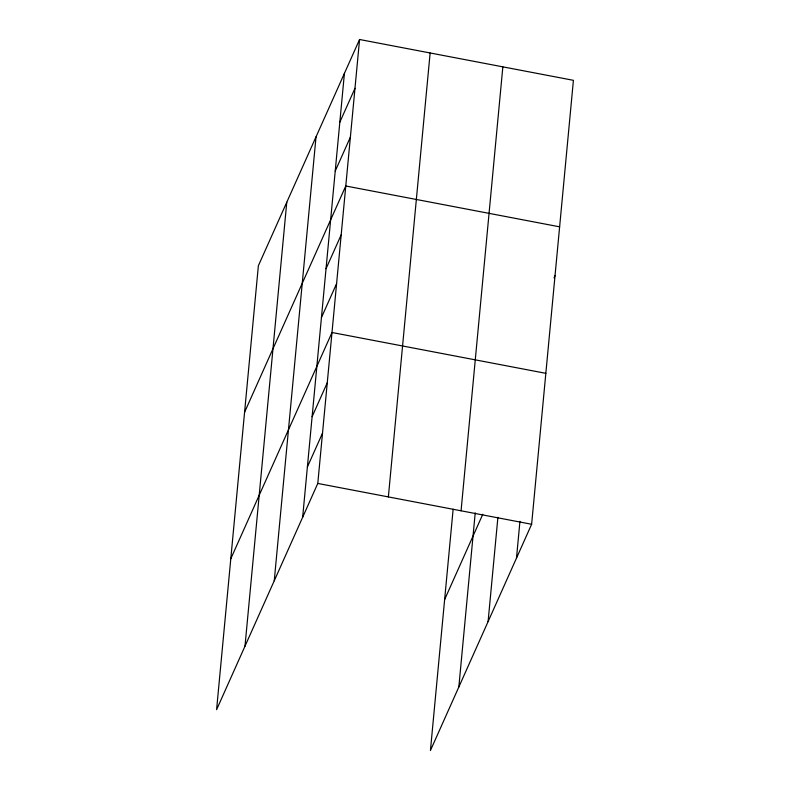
<?xml version="1.0" encoding="UTF-8"?>
<svg xmlns="http://www.w3.org/2000/svg" width="790" height="790" viewBox="0 0 790 790"><rect width="100%" height="100%" fill="white"/><g stroke="black" fill="none" stroke-linecap="round" stroke-linejoin="round"><path stroke-width="1.19" d="M244.989 646.19L286.77 202.25M274.249 580.778L316.03 136.838M302.649 517.292L344.42 73.352M359.569 39.5L258.37 265.736L216.588 709.677L317.787 483.441L359.569 39.5L573.412 80.323L531.63 524.264L430.432 750.5L453.134 509.214M388.364 496.91L430.135 52.97M461.064 510.794L502.845 66.854M458.832 687.014L475.215 512.878M488.092 621.602L497.907 517.292M516.492 558.115L519.948 521.301M339.828 122.183L354.977 88.332M335.237 171.025L350.375 137.164M244.584 412.232L345.783 185.996L559.626 226.829M326.043 268.689L341.191 234.837M321.451 317.521L336.589 283.669M230.799 558.737L331.998 332.501L545.831 373.324M312.119 416.666L327.257 382.814M307.379 466.979L322.527 433.127M554.047 277.843L555.024 275.661M444.632 599.561L482.789 514.27M317.787 483.441L531.63 524.264"/></g></svg>
